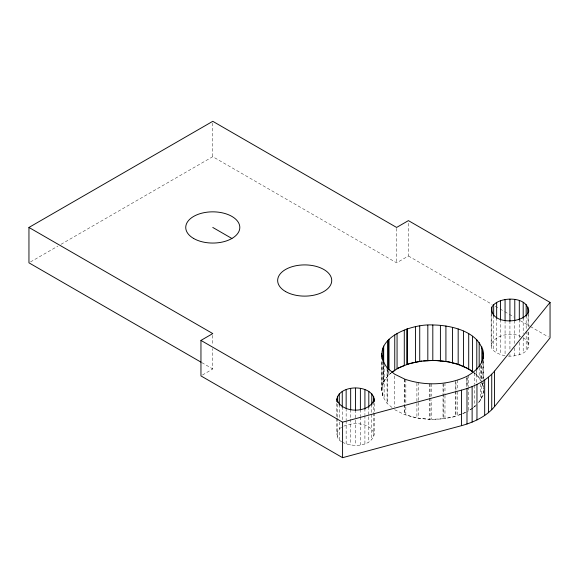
<?xml version="1.0" encoding="UTF-8"?>
<svg xmlns="http://www.w3.org/2000/svg" width="579" height="579" viewBox="0 0 579 579"><rect width="100%" height="100%" fill="white"/><g stroke="black" fill="none" stroke-linecap="round" stroke-linejoin="round"><path stroke-width="0.43" stroke-dasharray="2.9 2.17" d="M483.537 390.051L483.139 395.023L479.34 402.144L478.225 403.187M341.668 441.726C335.494 438.954 335.494 430.074 341.668 427.302M342.261 442.175C352.184 447.285 370.683 447.27 374.295 434.518L374.295 413.211M505.069 320.455L505.069 355.839C473.332 347.943 503.614 327.135 520.861 336.681M508.304 356.085C513.421 356.461 518.639 355.405 523.192 353.038C531.551 348.963 528.084 338.498 528.692 331.224M391.99 407.464L387.076 403.346L382.857 396.572L381.568 389.16L383.544 381.793L383.544 364.039M383.544 381.793L388.639 374.946L390.876 373.281M478.254 402.687L481.315 398.967L483.335 392.613L483.335 380.186M476.56 404.75L472.565 408.492L467.521 411.408M472.355 408.173L468.708 410.721L468.708 387.641M473.079 407.659L475.583 405.93M391.114 372.854L388.936 374.722L388.936 371.175M202.433 375.047L212.775 368.953L212.775 348.616M30.513 261.925L57.893 246.118M61.019 244.309L212.775 156.692L396.601 262.823L408.419 255.998L408.419 222.394M466.015 412.277L462.404 413.819M343.817 426.166C353.537 421.852 371.016 422.294 374.295 434.518M405.843 406.979L405.843 414.969L416.902 418.002C431.796 420.231 447.618 419.905 461.637 413.913M462.469 413.587L466.594 411.937M461.586 414.108L457.511 415.556L457.511 390.702M394.661 409.693L404.431 414.564L416.902 418.002L416.902 382.487M201.825 362.635L212.775 368.953M408.419 255.998L492.15 304.416M495.277 306.226L499.192 308.491M499.974 308.94L503.882 311.205M504.664 311.661L508.579 313.919M509.361 314.375L514.058 317.089M520.318 320.708L529.705 326.136M530.487 326.592L548.487 337M473.969 372.673L475.366 373.607L481.091 380.287M523.192 337.716L526.173 339.96L528.048 342.573L528.692 345.381M472.565 371.74L478.174 376.43L481.858 382.401M482.112 383.095L483.74 387.583M482.654 383.696L483.429 389.233M381.612 389.016L383.117 383.385L383.117 363.851M528.692 314.419L528.692 326.802M528.048 312.798L528.048 327.837M528.048 331.955L528.048 348.182M526.173 315.41L526.173 330.45M526.173 331.116L526.173 350.794M523.192 317.654L523.192 333.576M523.192 337.998L523.192 353.038M519.305 319.376L519.305 337.955M519.305 342.377L519.305 354.761M514.782 320.455L514.782 343.456M514.782 347.878L514.782 355.839M509.925 320.824L509.925 350.02M509.925 354.442L509.925 356.208M500.546 319.376L500.546 354.761M496.659 317.654L496.659 353.038M493.677 315.41L493.677 350.794M491.803 312.798L491.803 348.182M491.158 314.419L491.158 345.381M483.537 359.863L483.537 379.397M483.335 361.542L483.335 379.296M482.857 362.078L482.857 378.948M482.857 382.495L482.857 385.158M481.858 365.537L481.858 380.627M481.728 365.711L481.728 397.672M480.519 365.313L480.519 380.41M480.519 383.957L480.519 399.937M479.173 367.397L479.173 378.051M476.792 371.725L476.792 375.272M476.56 369.236L476.56 382.553M474.541 372.912L474.541 384.449M474.541 385.339L474.541 406.646M468.708 375.206L468.708 386.75M467.521 377.674L467.521 387.438M466.927 376.292L466.927 386.946M466.594 378.203L466.594 387.083M457.511 380.048L457.511 389.812M455.934 382.451L455.934 390.441M455.934 391.324L455.934 416.185M455.485 380.765L455.485 390.536M455.485 391.418L455.485 416.279L453.856 416.858L444.976 418.436L444.976 394.465M444.976 382.929L444.976 393.582M443.355 384.152L443.355 418.769M443.015 383.276L443.015 418.791L431.594 419.319L431.594 399.785M431.594 383.805L431.594 396.239M430.038 383.877L430.038 397.194M430.038 398.084L430.038 419.391M429.806 383.855L429.806 397.172M429.806 398.062L429.806 419.37L418.277 418.147L418.277 382.632M405.843 379.455L405.843 403.425M404.837 379.18L404.837 404.041M404.837 404.924L404.837 414.694M404.431 379.057L404.431 414.564M396.601 228.336L396.601 262.823M394.661 375.959L394.661 407.03M388.639 371.392L388.639 374.946M387.532 370.22L387.532 376.43L383.682 381.604L383.682 365.624M387.315 368.946L387.315 403.563M387.076 367.839L387.076 403.346M384.145 363.967L384.145 398.591M382.857 361.947L382.857 396.572L381.865 390.868L381.865 361.571M381.612 361.491L381.568 389.16M374.295 403.447L374.295 412.32M373.658 401.812L373.658 412.465M373.658 413.073L373.658 437.319M371.783 404.424L371.783 439.931M368.801 406.668L368.801 442.175M364.915 408.39L364.915 414.6M364.915 415.49L364.915 443.898M360.384 409.469L360.384 416.569M360.384 416.952L360.384 444.983M355.528 409.838L355.528 445.352M350.671 409.469L350.671 418.726M350.671 419.232L350.671 444.983M346.148 408.39L346.148 419.927M346.148 420.694L346.148 443.898M342.261 406.668L342.261 420.868M339.28 404.424L339.28 418.624M339.28 421.997L339.28 439.931M337.405 404.193L337.405 417.792M337.405 418.393L337.405 437.319M336.768 403.447L336.768 417.647M336.768 418.537L336.768 434.518M212.775 123.088L212.775 156.692M212.775 335.35L212.775 345.077"/><path stroke-width="0.87" d="M483.537 354.536C483.277 364.524 474.997 371.732 466.927 376.292C447.668 385.469 424.914 385.998 404.837 379.18L394.661 374.186L387.315 368.056C366.521 340.097 410.866 323.4 432.81 324.985C452.944 325.108 484.239 332.911 483.537 358.09M336.768 401.667C336.03 383.37 375.033 383.37 374.295 401.667M374.295 399.003C369.894 413.847 341.161 413.847 336.768 399.003M491.803 307.188C489.183 324.197 521.636 324.493 528.048 312.798C530.661 295.789 498.215 295.493 491.803 307.188L491.803 313.384M550.05 302.39L550.05 337.904L494.567 406.596C486.208 416.562 473.868 422.214 461.564 425.652L342.58 457.685L200.956 375.916L200.956 340.401L342.58 422.171L461.564 390.137C473.868 386.707 486.208 381.047 494.567 371.088L550.05 302.39L408.419 220.621L396.601 227.446L212.775 121.315L28.95 227.446L28.95 262.823L201.043 362.179M391.52 372.796L394.748 370.394L394.748 334.879M392.569 371.87L398.323 367.969L404.287 365.595L404.287 330.081M200.956 340.401L212.775 333.576L28.95 227.446M456.317 363.728C436.819 358.466 415.157 359.349 397.064 368.823L397.064 333.316M408.723 363.822L407.551 364.292L407.551 328.785M409.317 363.59L421.896 360.999M423.589 360.927L434.409 360.42M435.213 360.384L448.349 361.774L459.668 364.879M456.932 363.974L466.24 367.694M460.414 365.081L470.589 370.082L472.565 371.74L472.565 336.225M212.775 227.446L231.889 238.483M466.927 367.969L472.565 371.74M528.692 309.989L528.692 311.763M528.048 307.188L528.048 313.384M526.173 304.576L526.173 316.076M523.192 302.332L523.192 318.255M519.305 300.61L519.305 320.071M514.782 299.531L514.782 320.759M509.925 299.162L509.925 321.273M505.069 299.531L505.069 320.759M500.546 300.61L500.546 320.071M496.659 302.332L496.659 318.255M494.567 371.088L494.567 406.596M493.677 304.576L493.677 316.076M491.737 374.215L491.737 409.722M488.43 377.19L488.43 412.697M484.681 379.976L484.681 415.483M482.857 349.651L482.857 359.414M481.858 346.893L481.858 362.874M479.173 342.544L479.173 366.514M476.958 384.434L476.958 419.941M476.792 339.764L476.792 369.952M472.131 386.598L472.131 422.105M468.708 333.649L468.708 369.156M466.985 388.509L466.985 424.016M463.497 331.087L463.497 366.594M461.564 390.137L461.564 425.652M458.17 328.959L458.17 364.466M452.546 327.417L452.546 362.924M445.917 326.006L445.917 361.52M440.409 325.427L440.409 360.934M432.81 324.985L432.81 360.493M427.823 325.217L427.823 360.724M419.732 325.941L419.732 361.448M415.534 326.802L415.534 362.309M406.748 328.981L406.748 364.495M388.936 339.214L388.936 370.285M388.639 339.439L388.639 369.619M387.532 340.922L387.532 368.439M383.682 346.097L383.682 362.961M383.544 346.285L383.544 363.149M383.117 347.878L383.117 362.968M381.865 355.361L381.865 358.915M381.612 353.501L381.612 356.165M373.658 396.202L373.658 402.419M371.783 393.59L371.783 405.134M368.801 391.346L368.801 407.326M364.915 389.624L364.915 409.158M360.384 388.545L360.384 409.845M355.528 388.176L355.528 410.366M350.671 388.545L350.671 409.845M346.148 389.624L346.148 408.267M342.58 422.171L342.58 457.685M342.261 391.346L342.261 407.326M339.28 393.59L339.28 405.134M337.405 396.202L337.405 402.419M285.57 291.548A27.039 15.611 0 0 0 330.804 284.557A27.039 15.611 0 0 0 297.693 265.435A27.039 15.611 0 0 0 285.57 291.548M193.654 238.483A27.039 15.611 0 0 0 238.888 231.491A27.039 15.611 0 0 0 205.777 212.37A27.039 15.611 0 0 0 193.654 238.483"/></g></svg>
